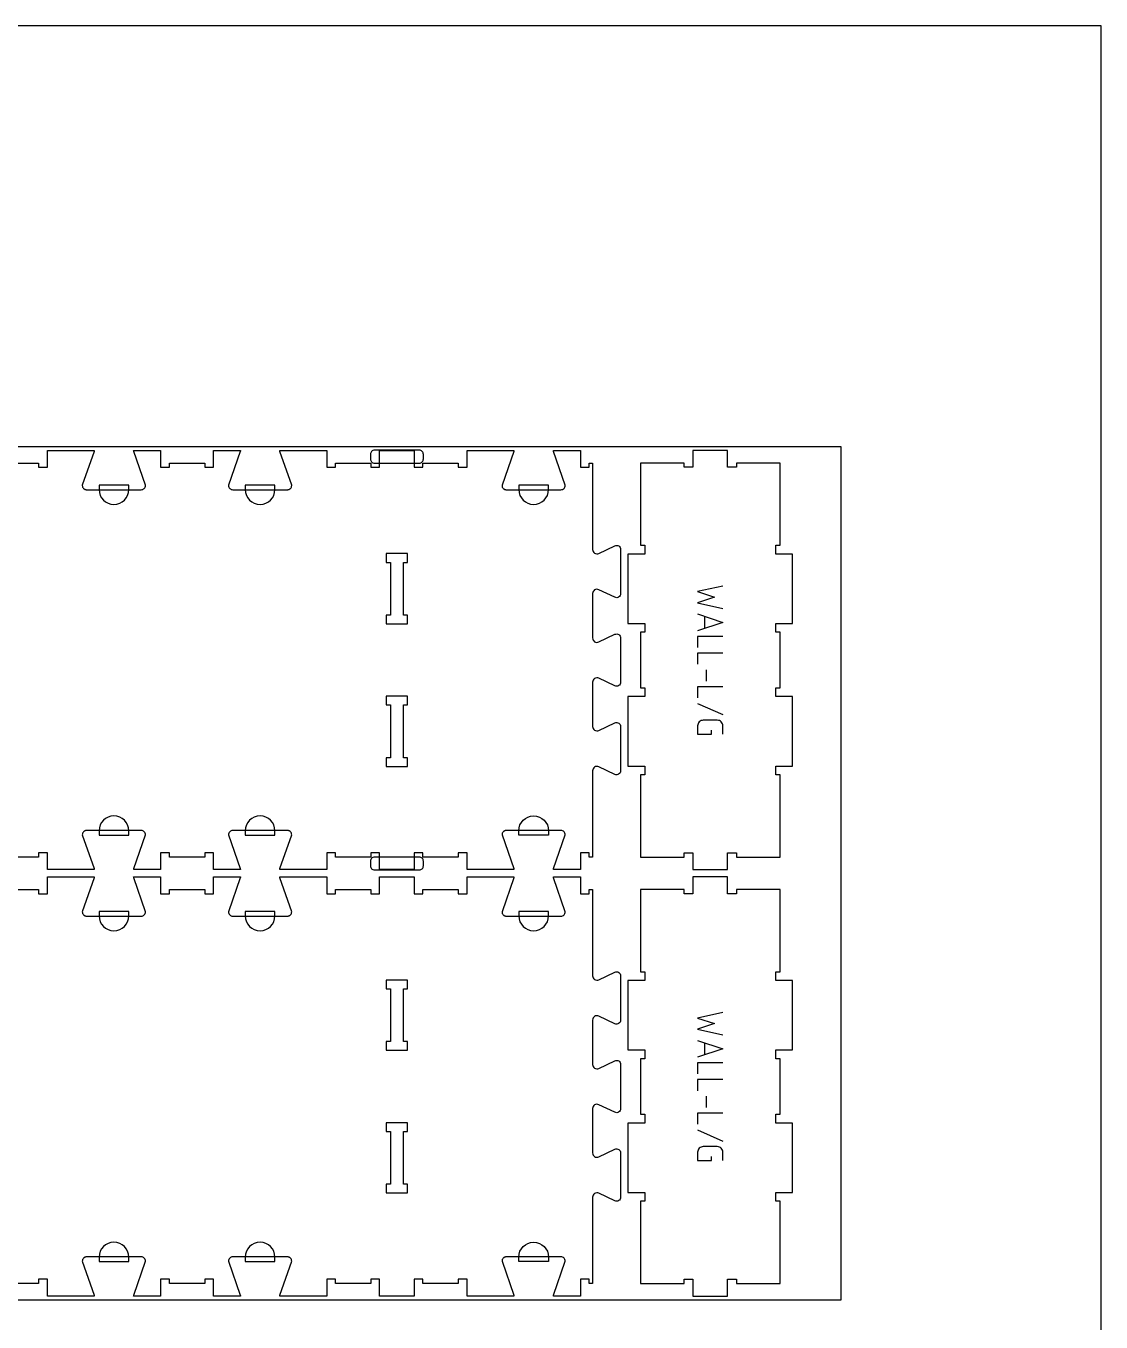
# Model space of a CAD drawing. Extents: x 0 to 4485, y 0 to 8771.
# Drawn here: x 1646 to 3183, y 3739 to 5593 of the extents above; entities that cross this region are included whole.
import ezdxf

# ---------------------------------------------------------------- set-up
doc = ezdxf.new("R2010")
doc.units = 0
for name, color, linetype in [('0_SHEET_SPRUCEPLY_2440X122', 1, 'CONTINUOUS'), ('1_ANYTOOL_1MMDEEP_LABELS_S', 2, 'CONTINUOUS'), ('3_ANYTOOL_CUTTHROUGH_INSID', 4, 'CONTINUOUS'), ('4_ANYTOOL_CUTTHROUGH_OUTSI', 5, 'CONTINUOUS'), ('5_ANYTOOL_HALF_MILL_9MM_IN', 3, 'CONTINUOUS'), ('DONOTCUT', 7, 'CONTINUOUS')]:
    doc.layers.add(name, color=color, linetype=linetype)

msp = doc.modelspace()

# ---------------------------------------------------------------- linework, layer by layer
at = {"layer": '0_SHEET_SPRUCEPLY_2440X122'}
msp.add_lwpolyline([(371.7, 4991.2), (371.7, 3771.2), (2811.7, 3771.2), (2811.7, 4991.2)], close=True, dxfattribs=at)
at = {"layer": '1_ANYTOOL_1MMDEEP_LABELS_S', "color": 2}
for points in [[(2642.7, 4792.2), (2606.7, 4784.2), (2630.7, 4776.2), (2606.7, 4768.2), (2642.7, 4760.2)], [(2606.7, 4752.2), (2642.7, 4740.2), (2606.7, 4728.2)], [(2616.7, 4748.9), (2616.7, 4731.6)], [(2642.7, 4720.2), (2606.7, 4720.2), (2606.7, 4704.2)], [(2642.7, 4696.2), (2606.7, 4696.2), (2606.7, 4680.2)], [(2618.7, 4672.2), (2618.7, 4656.2)], [(2642.7, 4648.2), (2606.7, 4648.2), (2606.7, 4632.2)], [(2606.7, 4624.2), (2642.7, 4608.2)], [(2642.7, 4182.2), (2606.7, 4174.2), (2630.7, 4166.2), (2606.7, 4158.2), (2642.7, 4150.2)], [(2606.7, 4142.2), (2642.7, 4130.2), (2606.7, 4118.2)], [(2616.7, 4138.9), (2616.7, 4121.6)], [(2642.7, 4110.2), (2606.7, 4110.2), (2606.7, 4094.2)], [(2642.7, 4086.2), (2606.7, 4086.2), (2606.7, 4070.2)], [(2618.7, 4062.2), (2618.7, 4046.2)], [(2642.7, 4038.2), (2606.7, 4038.2), (2606.7, 4022.2)], [(2606.7, 4014.2), (2642.7, 3998.2)]]:
    msp.add_lwpolyline(points, dxfattribs=at)
for points in [[(2642.7, 4580.2), (2642.7, 4592.2, 0.414214), (2634.7, 4600.2), (2614.7, 4600.2, 0.414214), (2606.7, 4592.2), (2606.7, 4580.2), (2626.7, 4580.2), (2626.7, 4586.2)], [(2642.7, 3970.2), (2642.7, 3982.2, 0.414214), (2634.7, 3990.2), (2614.7, 3990.2, 0.414214), (2606.7, 3982.2), (2606.7, 3970.2), (2626.7, 3970.2), (2626.7, 3976.2)]]:
    msp.add_lwpolyline(points, format="xyb", dxfattribs=at)
at = {"layer": '3_ANYTOOL_CUTTHROUGH_INSID'}
for points in [[(2161.5, 4838.2), (2161.5, 4826), (2167.5, 4826), (2167.5, 4750.5), (2161.5, 4750.5), (2161.5, 4738), (2192, 4738), (2192, 4750.5), (2186, 4750.5), (2186, 4826), (2192, 4826), (2192, 4838.5), (2161.5, 4838.5)], [(2192, 4534.2), (2192, 4546.5), (2186, 4546.5), (2186, 4622), (2192, 4622), (2192, 4634.5), (2161.5, 4634.5), (2161.5, 4622), (2167.5, 4622), (2167.5, 4546.5), (2161.5, 4546.5), (2161.5, 4534), (2192, 4534)], [(2191.7, 4228.5), (2161.5, 4228.5), (2161.5, 4216), (2167.5, 4216), (2167.5, 4140.5), (2161.5, 4140.5), (2161.5, 4128), (2192, 4128), (2192, 4140.5), (2186, 4140.5), (2186, 4216), (2192, 4216), (2192, 4228.5)], [(2161.7, 3924), (2192, 3924), (2192, 3936.5), (2186, 3936.5), (2186, 4012), (2192, 4012), (2192, 4024.5), (2161.5, 4024.5), (2161.5, 4012), (2167.5, 4012), (2167.5, 3936.5), (2161.5, 3936.5), (2161.5, 3924)]]:
    msp.add_lwpolyline(points, close=True, dxfattribs=at)
at = {"layer": '4_ANYTOOL_CUTTHROUGH_OUTSI'}
for points in [[(1614, 4968), (1664.5, 4968), (1664.5, 4962), (1677, 4962), (1677, 4986), (1744.1, 4986), (1744.1, 4986, -0.061485), (1743.9, 4984.6), (1727, 4936.3), (1727, 4936.3), (1727, 4936.2), (1727, 4936.2, 0.198912), (1728.8, 4931.8), (1728.9, 4931.7), (1729, 4931.6), (1729.2, 4931.5), (1729.3, 4931.4), (1729.4, 4931.3), (1729.5, 4931.2), (1729.6, 4931.1), (1729.8, 4931), (1729.9, 4931), (1730, 4930.9), (1730.2, 4930.8), (1730.3, 4930.7), (1730.4, 4930.7), (1730.6, 4930.6), (1730.7, 4930.5), (1730.9, 4930.5), (1731, 4930.4), (1731.1, 4930.4), (1731.3, 4930.3), (1731.4, 4930.3), (1731.6, 4930.2), (1731.7, 4930.2), (1731.9, 4930.1), (1732, 4930.1), (1732.2, 4930.1), (1732.3, 4930.1), (1732.5, 4930), (1732.6, 4930), (1732.8, 4930), (1732.9, 4930), (1733.1, 4930), (1733.2, 4930), (1811.2, 4930, 0.414214), (1817.5, 4936.2), (1817.5, 4936.3), (1817.5, 4936.3), (1800.6, 4984.6), (1800.6, 4984.6, -0.061485), (1800.4, 4986), (1839, 4986), (1839, 4962), (1851.5, 4962), (1851.5, 4968), (1902, 4968), (1902, 4962), (1914.5, 4962), (1914.5, 4986), (1953.1, 4986), (1953.1, 4986, -0.061485), (1952.8, 4984.6), (1935.9, 4936.3), (1935.9, 4936.3), (1935.9, 4936.2), (1935.9, 4936.2, 0.414214), (1942.2, 4930), (2020.2, 4930), (2020.3, 4930), (2020.5, 4930), (2020.6, 4930), (2020.8, 4930), (2020.9, 4930), (2021.1, 4930.1), (2021.2, 4930.1), (2021.4, 4930.1), (2021.5, 4930.1), (2021.7, 4930.2), (2021.8, 4930.2), (2022, 4930.3), (2022.1, 4930.3), (2022.3, 4930.4), (2022.4, 4930.4), (2022.5, 4930.5), (2022.7, 4930.5), (2022.8, 4930.6), (2023, 4930.7), (2023.1, 4930.7), (2023.2, 4930.8), (2023.4, 4930.9), (2023.5, 4931), (2023.6, 4931), (2023.8, 4931.1), (2023.9, 4931.2), (2024, 4931.3), (2024.1, 4931.4), (2024.2, 4931.5), (2024.4, 4931.6), (2024.5, 4931.7), (2024.6, 4931.8, 0.198912), (2026.4, 4936.2), (2026.4, 4936.3), (2026.4, 4936.3), (2009.5, 4984.6), (2009.5, 4984.6, -0.061485), (2009.3, 4986), (2076.5, 4986), (2076.5, 4962), (2089, 4962), (2089, 4968), (2139.5, 4968), (2139.5, 4962), (2152, 4962), (2152, 4986), (2201.5, 4986), (2201.5, 4962), (2214, 4962), (2214, 4968), (2264.5, 4968), (2264.5, 4962), (2277, 4962), (2277, 4986), (2344.1, 4986), (2344.1, 4986, -0.061485), (2343.9, 4984.6), (2327, 4936.3), (2327, 4936.3), (2327, 4936.2), (2327, 4936.2, 0.198912), (2328.8, 4931.8), (2328.9, 4931.7), (2329, 4931.6), (2329.2, 4931.5), (2329.3, 4931.4), (2329.4, 4931.3), (2329.5, 4931.2), (2329.6, 4931.1), (2329.8, 4931), (2329.9, 4931), (2330, 4930.9), (2330.2, 4930.8), (2330.3, 4930.7), (2330.4, 4930.7), (2330.6, 4930.6), (2330.7, 4930.5), (2330.9, 4930.5), (2331, 4930.4), (2331.1, 4930.4), (2331.3, 4930.3), (2331.4, 4930.3), (2331.6, 4930.2), (2331.7, 4930.2), (2331.9, 4930.1), (2332, 4930.1), (2332.2, 4930.1), (2332.3, 4930.1), (2332.5, 4930), (2332.6, 4930), (2332.8, 4930), (2332.9, 4930), (2333.1, 4930), (2333.2, 4930), (2411.2, 4930, 0.414214), (2417.5, 4936.2), (2417.5, 4936.3), (2417.5, 4936.3), (2400.6, 4984.6), (2400.6, 4984.6, -0.061485), (2400.4, 4986), (2439, 4986), (2439, 4962), (2451.5, 4962), (2451.5, 4968), (2456.5, 4968), (2456.5, 4844.6), (2456.5, 4844.6, 0.551268), (2465.4, 4838.9), (2488.2, 4849.8, -0.551268), (2496.5, 4844.6), (2496.5, 4781.2, -0.551268), (2488.2, 4776.1), (2465.4, 4786.9, 0.551268), (2456.5, 4781.3), (2456.5, 4717.9, 0.551268), (2465.4, 4712.2), (2488.2, 4723.1, -0.551268), (2496.5, 4717.9), (2496.5, 4654.5, -0.551268), (2488.2, 4649.4), (2465.4, 4660.2, 0.551268), (2456.5, 4654.6), (2456.5, 4591.2, 0.551268), (2465.4, 4585.6), (2488.2, 4596.4, -0.551268), (2496.5, 4591.2), (2496.5, 4527.8, -0.551268), (2488.2, 4522.7), (2465.4, 4533.5, 0.551268), (2456.5, 4527.9), (2456.5, 4404.5), (2451.5, 4404.5), (2451.5, 4410.5), (2439, 4410.5), (2439, 4386.5), (2400.4, 4386.5), (2400.4, 4386.5, -0.061485), (2400.6, 4387.9), (2417.5, 4436.2), (2417.5, 4436.2), (2417.5, 4436.2), (2417.5, 4436.2, 0.414214), (2411.2, 4442.5), (2333.2, 4442.5), (2333.1, 4442.5), (2332.9, 4442.5), (2332.8, 4442.5), (2332.6, 4442.5), (2332.5, 4442.4), (2332.3, 4442.4), (2332.2, 4442.4), (2332, 4442.4), (2331.9, 4442.3), (2331.7, 4442.3), (2331.6, 4442.3), (2331.4, 4442.2), (2331.3, 4442.2), (2331.1, 4442.1), (2331, 4442.1), (2330.9, 4442), (2330.7, 4442), (2330.6, 4441.9), (2330.4, 4441.8), (2330.3, 4441.7), (2330.2, 4441.7), (2330, 4441.6), (2329.9, 4441.5), (2329.8, 4441.4), (2329.6, 4441.3), (2329.5, 4441.3), (2329.4, 4441.2), (2329.3, 4441.1), (2329.2, 4441), (2329, 4440.9), (2328.9, 4440.8), (2328.8, 4440.7, 0.198912), (2327, 4436.2), (2327, 4436.2), (2327, 4436.2), (2343.9, 4387.9), (2343.9, 4387.9, -0.061485), (2344.1, 4386.5), (2326.7, 4386.5), (2277, 4386.5), (2277, 4410.5), (2264.5, 4410.5), (2264.5, 4404.5), (2214, 4404.5), (2214, 4410.5), (2201.5, 4410.5), (2201.5, 4386.5), (2152, 4386.5), (2152, 4410.5), (2139.5, 4410.5), (2139.5, 4404.5), (2089, 4404.5), (2089, 4410.5), (2076.5, 4410.5), (2076.5, 4386.5), (2009.3, 4386.5), (2009.3, 4386.5, -0.061485), (2009.5, 4387.9), (2026.4, 4436.2), (2026.4, 4436.2), (2026.4, 4436.2), (2026.4, 4436.2, 0.198912), (2024.6, 4440.7), (2024.5, 4440.8), (2024.4, 4440.9), (2024.2, 4441), (2024.1, 4441.1), (2024, 4441.2), (2023.9, 4441.3), (2023.8, 4441.3), (2023.6, 4441.4), (2023.5, 4441.5), (2023.4, 4441.6), (2023.2, 4441.7), (2023.1, 4441.7), (2023, 4441.8), (2022.8, 4441.9), (2022.7, 4442), (2022.5, 4442), (2022.4, 4442.1), (2022.3, 4442.1), (2022.1, 4442.2), (2022, 4442.2), (2021.8, 4442.3), (2021.7, 4442.3), (2021.5, 4442.3), (2021.4, 4442.4), (2021.2, 4442.4), (2021.1, 4442.4), (2020.9, 4442.4), (2020.8, 4442.5), (2020.6, 4442.5), (2020.5, 4442.5), (2020.3, 4442.5), (2020.2, 4442.5), (1942.2, 4442.5, 0.414214), (1935.9, 4436.2), (1935.9, 4436.2), (1935.9, 4436.2), (1952.8, 4387.9), (1952.8, 4387.9, -0.061485), (1953.1, 4386.5), (1914.5, 4386.5), (1914.5, 4410.5), (1902, 4410.5), (1902, 4404.5), (1851.5, 4404.5), (1851.5, 4410.5), (1839, 4410.5), (1839, 4386.5), (1800.4, 4386.5), (1800.4, 4386.5, -0.061485), (1800.6, 4387.9), (1817.5, 4436.2), (1817.5, 4436.2), (1817.5, 4436.2), (1817.5, 4436.2, 0.414214), (1811.2, 4442.5), (1733.2, 4442.5), (1733.1, 4442.5), (1732.9, 4442.5), (1732.8, 4442.5), (1732.6, 4442.5), (1732.5, 4442.4), (1732.3, 4442.4), (1732.2, 4442.4), (1732, 4442.4), (1731.9, 4442.3), (1731.7, 4442.3), (1731.6, 4442.3), (1731.4, 4442.2), (1731.3, 4442.2), (1731.1, 4442.1), (1731, 4442.1), (1730.9, 4442), (1730.7, 4442), (1730.6, 4441.9), (1730.4, 4441.8), (1730.3, 4441.7), (1730.2, 4441.7), (1730, 4441.6), (1729.9, 4441.5), (1729.8, 4441.4), (1729.6, 4441.3), (1729.5, 4441.3), (1729.4, 4441.2), (1729.3, 4441.1), (1729.2, 4441), (1729, 4440.9), (1728.9, 4440.8), (1728.8, 4440.7, 0.198912), (1727, 4436.2), (1727, 4436.2), (1727, 4436.2), (1743.9, 4387.9), (1743.9, 4387.9, -0.061485), (1744.1, 4386.5), (1726.7, 4386.5), (1677, 4386.5), (1677, 4410.5), (1664.5, 4410.5), (1664.5, 4404.5), (1614, 4404.5)], [(1614, 4358), (1664.5, 4358), (1664.5, 4352), (1677, 4352), (1677, 4376), (1744.1, 4376), (1744.1, 4376, -0.061485), (1743.9, 4374.6), (1727, 4326.3), (1727, 4326.3), (1727, 4326.2), (1727, 4326.2, 0.198912), (1728.8, 4321.8), (1728.9, 4321.7), (1729, 4321.6), (1729.2, 4321.5), (1729.3, 4321.4), (1729.4, 4321.3), (1729.5, 4321.2), (1729.6, 4321.1), (1729.8, 4321), (1729.9, 4321), (1730, 4320.9), (1730.2, 4320.8), (1730.3, 4320.7), (1730.4, 4320.7), (1730.6, 4320.6), (1730.7, 4320.5), (1730.9, 4320.5), (1731, 4320.4), (1731.1, 4320.4), (1731.3, 4320.3), (1731.4, 4320.3), (1731.6, 4320.2), (1731.7, 4320.2), (1731.9, 4320.1), (1732, 4320.1), (1732.2, 4320.1), (1732.3, 4320.1), (1732.5, 4320), (1732.6, 4320), (1732.8, 4320), (1732.9, 4320), (1733.1, 4320), (1733.2, 4320), (1811.2, 4320, 0.414214), (1817.5, 4326.2), (1817.5, 4326.3), (1817.5, 4326.3), (1800.6, 4374.6), (1800.6, 4374.6, -0.061485), (1800.4, 4376), (1839, 4376), (1839, 4352), (1851.5, 4352), (1851.5, 4358), (1902, 4358), (1902, 4352), (1914.5, 4352), (1914.5, 4376), (1953.1, 4376), (1953.1, 4376, -0.061485), (1952.8, 4374.6), (1935.9, 4326.3), (1935.9, 4326.3), (1935.9, 4326.2), (1935.9, 4326.2, 0.414214), (1942.2, 4320), (2020.2, 4320), (2020.3, 4320), (2020.5, 4320), (2020.6, 4320), (2020.8, 4320), (2020.9, 4320), (2021.1, 4320.1), (2021.2, 4320.1), (2021.4, 4320.1), (2021.5, 4320.1), (2021.7, 4320.2), (2021.8, 4320.2), (2022, 4320.3), (2022.1, 4320.3), (2022.3, 4320.4), (2022.4, 4320.4), (2022.5, 4320.5), (2022.7, 4320.5), (2022.8, 4320.6), (2023, 4320.7), (2023.1, 4320.7), (2023.2, 4320.8), (2023.4, 4320.9), (2023.5, 4321), (2023.6, 4321), (2023.8, 4321.1), (2023.9, 4321.2), (2024, 4321.3), (2024.1, 4321.4), (2024.2, 4321.5), (2024.4, 4321.6), (2024.5, 4321.7), (2024.6, 4321.8, 0.198912), (2026.4, 4326.2), (2026.4, 4326.3), (2026.4, 4326.3), (2009.5, 4374.6), (2009.5, 4374.6, -0.061485), (2009.3, 4376), (2076.5, 4376), (2076.5, 4352), (2089, 4352), (2089, 4358), (2139.5, 4358), (2139.5, 4352), (2152, 4352), (2152, 4376), (2201.5, 4376), (2201.5, 4352), (2214, 4352), (2214, 4358), (2264.5, 4358), (2264.5, 4352), (2277, 4352), (2277, 4376), (2344.1, 4376), (2344.1, 4376, -0.061485), (2343.9, 4374.6), (2327, 4326.3), (2327, 4326.3), (2327, 4326.2), (2327, 4326.2, 0.198912), (2328.8, 4321.8), (2328.9, 4321.7), (2329, 4321.6), (2329.2, 4321.5), (2329.3, 4321.4), (2329.4, 4321.3), (2329.5, 4321.2), (2329.6, 4321.1), (2329.8, 4321), (2329.9, 4321), (2330, 4320.9), (2330.2, 4320.8), (2330.3, 4320.7), (2330.4, 4320.7), (2330.6, 4320.6), (2330.7, 4320.5), (2330.9, 4320.5), (2331, 4320.4), (2331.1, 4320.4), (2331.3, 4320.3), (2331.4, 4320.3), (2331.6, 4320.2), (2331.7, 4320.2), (2331.9, 4320.1), (2332, 4320.1), (2332.2, 4320.1), (2332.3, 4320.1), (2332.5, 4320), (2332.6, 4320), (2332.8, 4320), (2332.9, 4320), (2333.1, 4320), (2333.2, 4320), (2411.2, 4320, 0.414214), (2417.5, 4326.2), (2417.5, 4326.3), (2417.5, 4326.3), (2400.6, 4374.6), (2400.6, 4374.6, -0.061485), (2400.4, 4376), (2439, 4376), (2439, 4352), (2451.5, 4352), (2451.5, 4358), (2456.5, 4358), (2456.5, 4234.6), (2456.5, 4234.6, 0.551268), (2465.4, 4228.9), (2488.2, 4239.8, -0.551268), (2496.5, 4234.6), (2496.5, 4171.2, -0.551268), (2488.2, 4166.1), (2465.4, 4176.9, 0.551268), (2456.5, 4171.3), (2456.5, 4107.9, 0.551268), (2465.4, 4102.2), (2488.2, 4113.1, -0.551268), (2496.5, 4107.9), (2496.5, 4044.5, -0.551268), (2488.2, 4039.4), (2465.4, 4050.2, 0.551268), (2456.5, 4044.6), (2456.5, 3981.2, 0.551268), (2465.4, 3975.6), (2488.2, 3986.4, -0.551268), (2496.5, 3981.2), (2496.5, 3917.8, -0.551268), (2488.2, 3912.7), (2465.4, 3923.5, 0.551268), (2456.5, 3917.9), (2456.5, 3794.5), (2451.5, 3794.5), (2451.5, 3800.5), (2439, 3800.5), (2439, 3776.5), (2400.4, 3776.5), (2400.4, 3776.5, -0.061485), (2400.6, 3777.9), (2417.5, 3826.2), (2417.5, 3826.2), (2417.5, 3826.2), (2417.5, 3826.2, 0.414214), (2411.2, 3832.5), (2333.2, 3832.5), (2333.1, 3832.5), (2332.9, 3832.5), (2332.8, 3832.5), (2332.6, 3832.5), (2332.5, 3832.4), (2332.3, 3832.4), (2332.2, 3832.4), (2332, 3832.4), (2331.9, 3832.3), (2331.7, 3832.3), (2331.6, 3832.3), (2331.4, 3832.2), (2331.3, 3832.2), (2331.1, 3832.1), (2331, 3832.1), (2330.9, 3832), (2330.7, 3832), (2330.6, 3831.9), (2330.4, 3831.8), (2330.3, 3831.7), (2330.2, 3831.7), (2330, 3831.6), (2329.9, 3831.5), (2329.8, 3831.4), (2329.6, 3831.3), (2329.5, 3831.3), (2329.4, 3831.2), (2329.3, 3831.1), (2329.2, 3831), (2329, 3830.9), (2328.9, 3830.8), (2328.8, 3830.7, 0.198912), (2327, 3826.2), (2327, 3826.2), (2327, 3826.2), (2343.9, 3777.9), (2343.9, 3777.9, -0.061485), (2344.1, 3776.5), (2326.7, 3776.5), (2277, 3776.5), (2277, 3800.5), (2264.5, 3800.5), (2264.5, 3794.5), (2214, 3794.5), (2214, 3800.5), (2201.5, 3800.5), (2201.5, 3776.5), (2152, 3776.5), (2152, 3800.5), (2139.5, 3800.5), (2139.5, 3794.5), (2089, 3794.5), (2089, 3800.5), (2076.5, 3800.5), (2076.5, 3776.5), (2009.3, 3776.5), (2009.3, 3776.5, -0.061485), (2009.5, 3777.9), (2026.4, 3826.2), (2026.4, 3826.2), (2026.4, 3826.2), (2026.4, 3826.2, 0.198912), (2024.6, 3830.7), (2024.5, 3830.8), (2024.4, 3830.9), (2024.2, 3831), (2024.1, 3831.1), (2024, 3831.2), (2023.9, 3831.3), (2023.8, 3831.3), (2023.6, 3831.4), (2023.5, 3831.5), (2023.4, 3831.6), (2023.2, 3831.7), (2023.1, 3831.7), (2023, 3831.8), (2022.8, 3831.9), (2022.7, 3832), (2022.5, 3832), (2022.4, 3832.1), (2022.3, 3832.1), (2022.1, 3832.2), (2022, 3832.2), (2021.8, 3832.3), (2021.7, 3832.3), (2021.5, 3832.3), (2021.4, 3832.4), (2021.2, 3832.4), (2021.1, 3832.4), (2020.9, 3832.4), (2020.8, 3832.5), (2020.6, 3832.5), (2020.5, 3832.5), (2020.3, 3832.5), (2020.2, 3832.5), (1942.2, 3832.5, 0.414214), (1935.9, 3826.2), (1935.9, 3826.2), (1935.9, 3826.2), (1952.8, 3777.9), (1952.8, 3777.9, -0.061485), (1953.1, 3776.5), (1914.5, 3776.5), (1914.5, 3800.5), (1902, 3800.5), (1902, 3794.5), (1851.5, 3794.5), (1851.5, 3800.5), (1839, 3800.5), (1839, 3776.5), (1800.4, 3776.5), (1800.4, 3776.5, -0.061485), (1800.6, 3777.9), (1817.5, 3826.2), (1817.5, 3826.2), (1817.5, 3826.2), (1817.5, 3826.2, 0.414214), (1811.2, 3832.5), (1733.2, 3832.5), (1733.1, 3832.5), (1732.9, 3832.5), (1732.8, 3832.5), (1732.6, 3832.5), (1732.5, 3832.4), (1732.3, 3832.4), (1732.2, 3832.4), (1732, 3832.4), (1731.9, 3832.3), (1731.7, 3832.3), (1731.6, 3832.3), (1731.4, 3832.2), (1731.3, 3832.2), (1731.1, 3832.1), (1731, 3832.1), (1730.9, 3832), (1730.7, 3832), (1730.6, 3831.9), (1730.4, 3831.8), (1730.3, 3831.7), (1730.2, 3831.7), (1730, 3831.6), (1729.9, 3831.5), (1729.8, 3831.4), (1729.6, 3831.3), (1729.5, 3831.3), (1729.4, 3831.2), (1729.3, 3831.1), (1729.2, 3831), (1729, 3830.9), (1728.9, 3830.8), (1728.8, 3830.7, 0.198912), (1727, 3826.2), (1727, 3826.2), (1727, 3826.2), (1743.9, 3777.9), (1743.9, 3777.9, -0.061485), (1744.1, 3776.5), (1677, 3776.5), (1677, 3800.5), (1664.5, 3800.5), (1664.5, 3794.5), (1614, 3794.5)]]:
    msp.add_lwpolyline(points, format="xyb", dxfattribs=at)
for points in [[(2742.5, 4534.5), (2742.5, 4634), (2718.5, 4634), (2718.5, 4646.5), (2724.5, 4646.5), (2724.5, 4726), (2718.5, 4726), (2718.5, 4738.5), (2742.5, 4738.5), (2742.5, 4838), (2718.5, 4838), (2718.5, 4850.5), (2724.5, 4850.5), (2724.5, 4968), (2662, 4968), (2662, 4962), (2649.5, 4962), (2649.5, 4986), (2600, 4986), (2600, 4962), (2587.5, 4962), (2587.5, 4968), (2525, 4968), (2525, 4850.5), (2531, 4850.5), (2531, 4838), (2507, 4838), (2507, 4738.5), (2531, 4738.5), (2531, 4726), (2525, 4726), (2525, 4646.5), (2531, 4646.5), (2531, 4634), (2507, 4634), (2507, 4534.5), (2531, 4534.5), (2531, 4522), (2525, 4522), (2525, 4404.5), (2587.5, 4404.5), (2587.5, 4410.5), (2600, 4410.5), (2600, 4386.5), (2649.5, 4386.5), (2649.5, 4410.5), (2662, 4410.5), (2662, 4404.5), (2724.5, 4404.5), (2724.5, 4522), (2718.5, 4522), (2718.5, 4534.5)], [(2742.5, 3924.5), (2742.5, 4024), (2718.5, 4024), (2718.5, 4036.5), (2724.5, 4036.5), (2724.5, 4116), (2718.5, 4116), (2718.5, 4128.5), (2742.5, 4128.5), (2742.5, 4228), (2718.5, 4228), (2718.5, 4240.5), (2724.5, 4240.5), (2724.5, 4358), (2662, 4358), (2662, 4352), (2649.5, 4352), (2649.5, 4376), (2600, 4376), (2600, 4352), (2587.5, 4352), (2587.5, 4358), (2525, 4358), (2525, 4240.5), (2531, 4240.5), (2531, 4228), (2507, 4228), (2507, 4128.5), (2531, 4128.5), (2531, 4116), (2525, 4116), (2525, 4036.5), (2531, 4036.5), (2531, 4024), (2507, 4024), (2507, 3924.5), (2531, 3924.5), (2531, 3912), (2525, 3912), (2525, 3794.5), (2587.5, 3794.5), (2587.5, 3800.5), (2600, 3800.5), (2600, 3776.5), (2649.5, 3776.5), (2649.5, 3800.5), (2662, 3800.5), (2662, 3794.5), (2724.5, 3794.5), (2724.5, 3912), (2718.5, 3912), (2718.5, 3924.5)]]:
    msp.add_lwpolyline(points, close=True, dxfattribs=at)
at = {"layer": '5_ANYTOOL_HALF_MILL_9MM_IN'}
for points in [[(2144.8, 4986.5, 0.414214), (2138.8, 4980.5), (2138.8, 4974, 0.414214), (2144.8, 4968), (2208.6, 4968, 0.414214), (2214.6, 4974), (2214.6, 4980.5, 0.414214), (2208.6, 4986.5)], [(1751, 4930.2, 1), (1793.5, 4930.2), (1793.5, 4930.5), (1793.5, 4936.5), (1751, 4936.5), (1751, 4930.5), (1751, 4930.2)], [(1959.9, 4930.2, 1), (2002.4, 4930.2), (2002.4, 4930.5), (2002.4, 4936.5), (1959.9, 4936.5), (1959.9, 4930.5), (1959.9, 4930.2)], [(2351, 4930.2, 1), (2393.5, 4930.2), (2393.5, 4930.5), (2393.5, 4936.5), (2351, 4936.5), (2351, 4930.5), (2351, 4930.2)], [(1793.5, 4442.2, 1), (1751, 4442.2), (1751, 4442), (1751, 4436), (1793.5, 4436), (1793.5, 4442), (1793.5, 4442.2)], [(2002.4, 4442.2, 1), (1959.9, 4442.2), (1959.9, 4442), (1959.9, 4436), (2002.4, 4436), (2002.4, 4442), (2002.4, 4442.2)], [(2351, 4442.2, -1), (2393.5, 4442.2), (2393.5, 4442), (2393.5, 4436), (2351, 4436), (2351, 4442), (2351, 4442.2)], [(2144.8, 4404.5, 0.414214), (2138.8, 4398.5), (2138.8, 4392, 0.414214), (2144.8, 4386), (2208.6, 4386, 0.414214), (2214.6, 4392), (2214.6, 4398.5, 0.414214), (2208.6, 4404.5)], [(1751, 4320.2, 1), (1793.5, 4320.2), (1793.5, 4320.5), (1793.5, 4326.5), (1751, 4326.5), (1751, 4320.5), (1751, 4320.2)], [(1959.9, 4320.2, 1), (2002.4, 4320.2), (2002.4, 4320.5), (2002.4, 4326.5), (1959.9, 4326.5), (1959.9, 4320.5), (1959.9, 4320.2)], [(2351, 4320.2, 1), (2393.5, 4320.2), (2393.5, 4320.5), (2393.5, 4326.5), (2351, 4326.5), (2351, 4320.5), (2351, 4320.2)], [(1793.5, 3832.2, 1), (1751, 3832.2), (1751, 3832), (1751, 3826), (1793.5, 3826), (1793.5, 3832), (1793.5, 3832.2)], [(2002.4, 3832.2, 1), (1959.9, 3832.2), (1959.9, 3832), (1959.9, 3826), (2002.4, 3826), (2002.4, 3832), (2002.4, 3832.2)], [(2351, 3832.2, -1), (2393.5, 3832.2), (2393.5, 3832), (2393.5, 3826), (2351, 3826), (2351, 3832), (2351, 3832.2)]]:
    msp.add_lwpolyline(points, format="xyb", close=True, dxfattribs=at)
at = {"layer": 'DONOTCUT'}
msp.add_lwpolyline([(0, 0), (3183.4, 0), (3183.4, 5593.4), (0, 5593.4)], close=True, dxfattribs=at)

doc.saveas('drawing.dxf')
